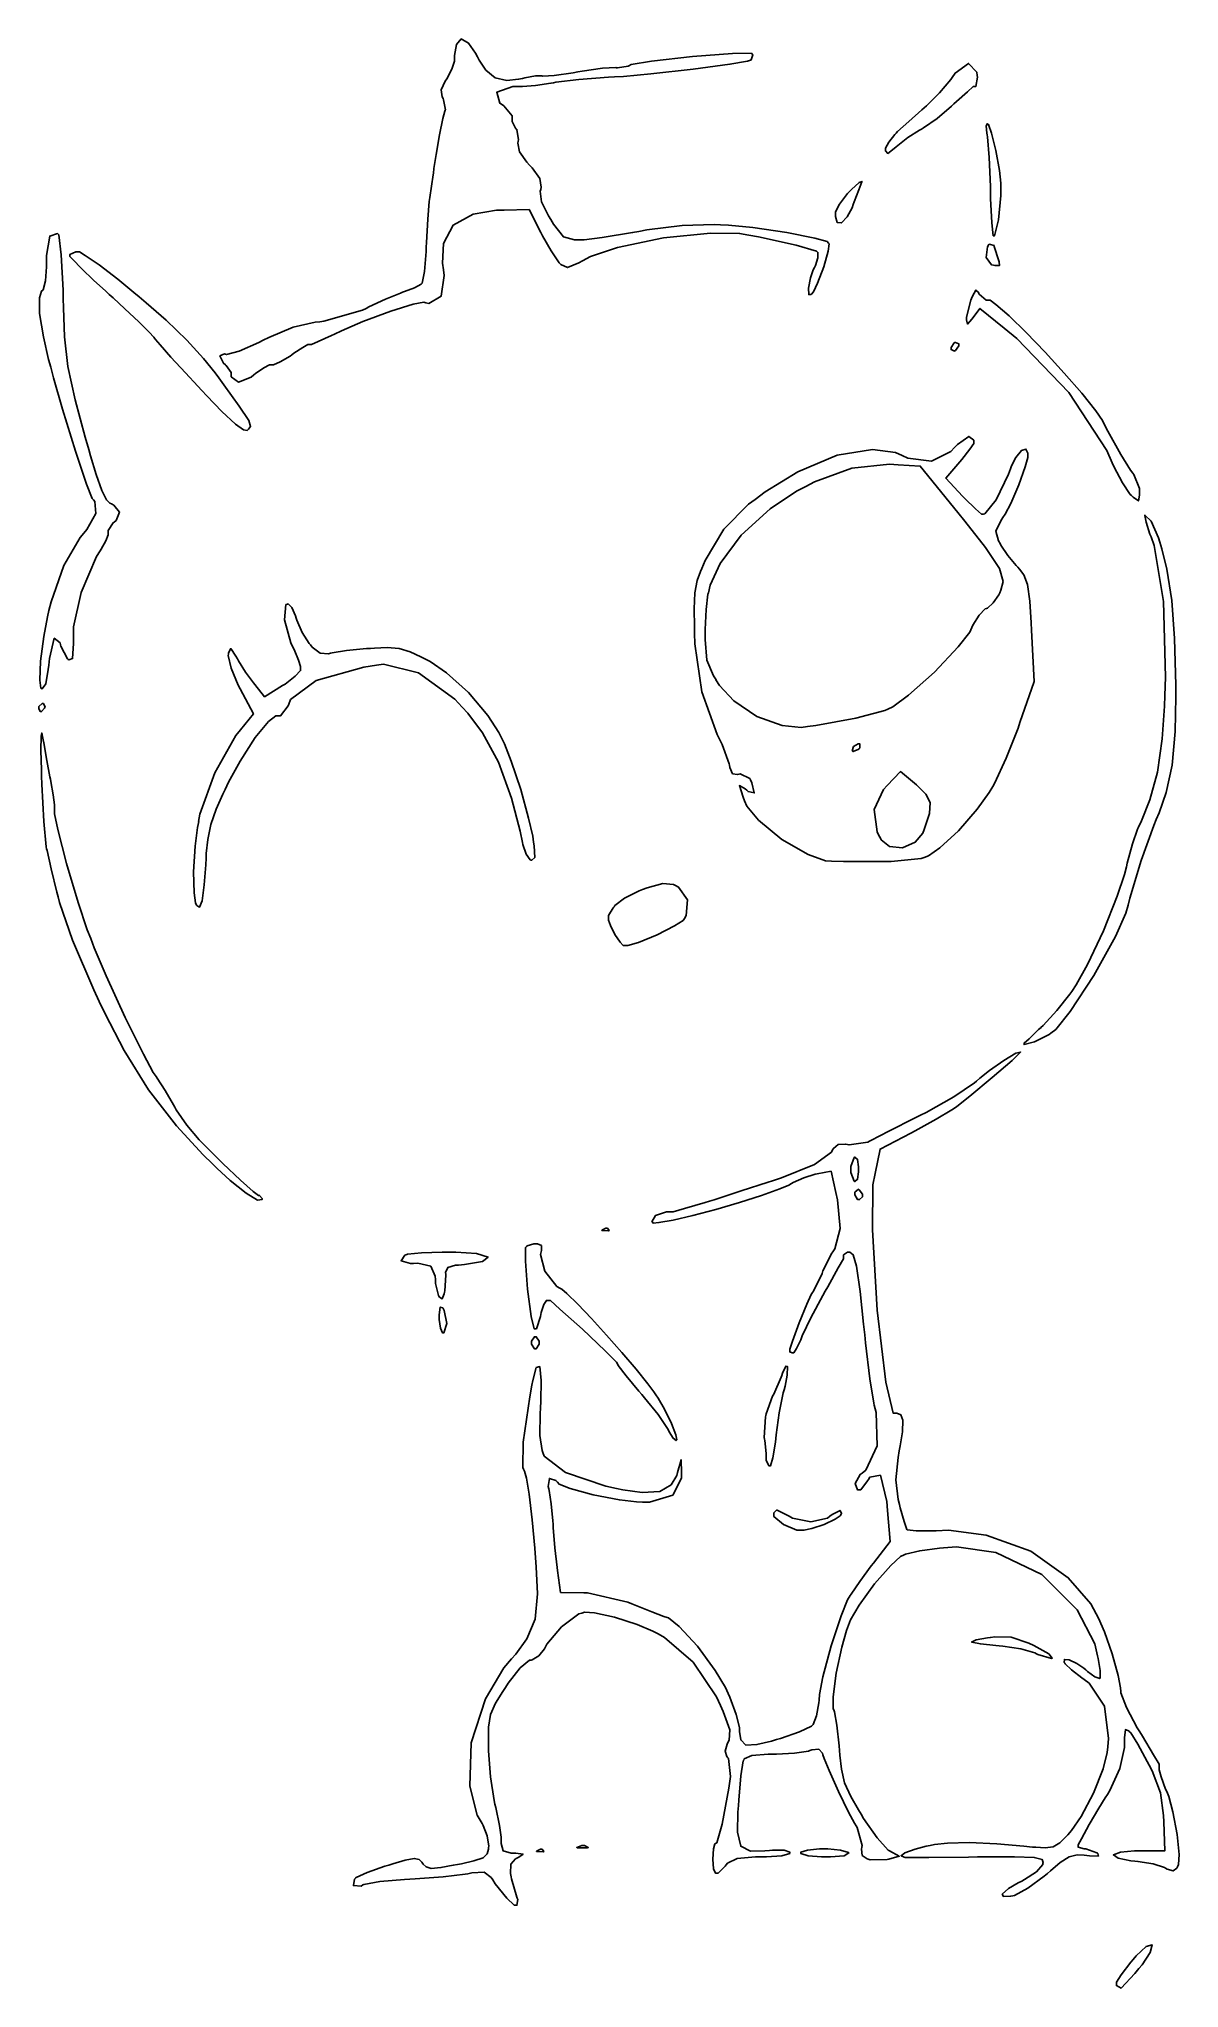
# Model space of a CAD drawing. Extents: x 3.1 to 4.46, y 6.13 to 8.46.
import ezdxf

# ---------------------------------------------------------------- set-up
doc = ezdxf.new("R2010")
doc.units = 0
doc.layers.get('0').update_dxf_attribs({"linetype": 'CONTINUOUS'})

msp = doc.modelspace()

# ---------------------------------------------------------------- linework, layer by layer
at = {"color": 33}
for points in [[(3.32172, 8.08122), (3.32264, 8.08083), (3.33778, 8.08496), (3.36133, 8.09517), (3.36654, 8.09782), (3.37343, 8.10135), (3.40256, 8.11344), (3.42882, 8.11951), (3.43431, 8.12001), (3.43896, 8.1205), (3.48546, 8.13396), (3.48947, 8.13596), (3.49294, 8.13781), (3.51275, 8.14703), (3.5306, 8.15429), (3.53315, 8.15511), (3.53564, 8.15597), (3.54742, 8.16064), (3.55524, 8.16471), (3.55583, 8.16525), (3.55637, 8.16585), (3.55919, 8.1799), (3.56119, 8.20372), (3.56142, 8.20921), (3.56158, 8.21474), (3.56315, 8.24235), (3.56506, 8.26367), (3.56543, 8.26594), (3.56575, 8.26828), (3.56967, 8.29531), (3.56993, 8.29725), (3.57064, 8.3029), (3.57324, 8.31961), (3.57742, 8.34332), (3.58143, 8.36285), (3.58361, 8.37158), (3.58421, 8.37256), (3.58453, 8.3731), (3.58214, 8.38504), (3.58149, 8.38639), (3.58046, 8.3884), (3.57932, 8.39708), (3.58399, 8.40733), (3.58589, 8.4101), (3.58713, 8.412), (3.5925, 8.42275), (3.59526, 8.43093), (3.59526, 8.43365), (3.59526, 8.43804), (3.59744, 8.45122), (3.60335, 8.45762), (3.61203, 8.45275), (3.62039, 8.44081), (3.62256, 8.43647), (3.62468, 8.43224), (3.63271, 8.42025), (3.64393, 8.41108), (3.65788, 8.4081), (3.67176, 8.4095), (3.67626, 8.41054), (3.6791, 8.41124), (3.69185, 8.41342), (3.69982, 8.41363), (3.70031, 8.41331), (3.70074, 8.41303), (3.71408, 8.4139), (3.73714, 8.41726), (3.74251, 8.41824), (3.74783, 8.41922), (3.77214, 8.42269), (3.78776, 8.42361), (3.78879, 8.42333), (3.78976, 8.42307), (3.80246, 8.42507), (3.8035, 8.42563), (3.80632, 8.42731), (3.83057, 8.43126), (3.87961, 8.43685), (3.92746, 8.44021), (3.94982, 8.44049), (3.95107, 8.43918), (3.95161, 8.43858), (3.94976, 8.43278), (3.94879, 8.4324), (3.94526, 8.4311), (3.92415, 8.42746), (3.88015, 8.42139), (3.82981, 8.41585), (3.79704, 8.41297), (3.78614, 8.41243), (3.77914, 8.41211), (3.74382, 8.40929), (3.71636, 8.40597), (3.71332, 8.40533), (3.71029, 8.40474), (3.69189, 8.40213), (3.67643, 8.40076), (3.67133, 8.40076), (3.66493, 8.40076), (3.64572, 8.3941), (3.64942, 8.38092), (3.65235, 8.3789), (3.65397, 8.37782), (3.66417, 8.36594), (3.66417, 8.36199), (3.66417, 8.359), (3.6684, 8.35042), (3.66911, 8.34999), (3.66976, 8.34956), (3.67171, 8.33703), (3.67139, 8.33544), (3.67085, 8.33328), (3.67269, 8.32292), (3.68175, 8.31039), (3.6849, 8.30712), (3.6881, 8.30376), (3.69726, 8.29113), (3.69879, 8.28049), (3.69824, 8.27806), (3.69769, 8.27587), (3.69928, 8.26329), (3.70736, 8.24636), (3.71007, 8.24192), (3.71338, 8.23654), (3.72532, 8.22151), (3.7385, 8.21778), (3.74289, 8.21778), (3.75006, 8.21778), (3.77171, 8.22076), (3.808, 8.2264), (3.81549, 8.22775), (3.82503, 8.22954), (3.86724, 8.23497), (3.90539, 8.23617), (3.91297, 8.23579), (3.92258, 8.23535), (3.9515, 8.23247), (3.99219, 8.22661), (4.0255, 8.21989), (4.04031, 8.2156), (4.04194, 8.21392), (4.04281, 8.213), (4.04144, 8.20421), (4.03629, 8.18571), (4.02892, 8.16613), (4.02387, 8.15549), (4.02186, 8.15306), (4.02143, 8.15256), (4.01844, 8.15246), (4.01818, 8.16021), (4.02061, 8.17231), (4.02382, 8.18192), (4.02533, 8.1849), (4.02632, 8.18696), (4.02929, 8.1964), (4.02924, 8.20275), (4.02875, 8.20324), (4.02772, 8.20421), (4.00336, 8.21158), (3.95828, 8.22131), (3.94694, 8.22336), (3.93576, 8.22542), (3.90115, 8.22564), (3.84494, 8.22006), (3.78999, 8.20844), (3.75771, 8.19797), (3.74799, 8.1926), (3.74371, 8.19026), (3.73008, 8.18468), (3.72222, 8.18842), (3.72038, 8.19037), (3.71924, 8.19157), (3.7105, 8.20449), (3.70014, 8.2226), (3.69824, 8.2264), (3.68431, 8.2539), (3.65457, 8.25325), (3.64529, 8.2531), (3.61751, 8.24843), (3.59358, 8.23546), (3.58197, 8.21354), (3.58078, 8.18972), (3.58197, 8.18201), (3.58301, 8.17513), (3.57921, 8.15033), (3.56472, 8.14165), (3.56104, 8.14264), (3.5586, 8.14333), (3.54596, 8.14085), (3.51904, 8.13276), (3.48579, 8.12022), (3.46012, 8.10915), (3.45176, 8.10514), (3.44814, 8.10346), (3.43213, 8.09631), (3.42432, 8.09261), (3.42176, 8.09261), (3.41982, 8.09261), (3.41407, 8.08908), (3.40332, 8.08225), (3.40104, 8.08057), (3.39871, 8.07894), (3.38687, 8.0721), (3.37912, 8.06853), (3.37657, 8.06853), (3.37424, 8.06853), (3.36724, 8.06506), (3.35736, 8.05832), (3.35553, 8.05664), (3.35215, 8.05371), (3.33703, 8.04775), (3.32856, 8.05425), (3.32856, 8.05638), (3.32856, 8.0594), (3.3226, 8.06771), (3.32167, 8.06853), (3.31939, 8.07047), (3.31494, 8.07915), (3.32047, 8.08171), (3.32178, 8.08117), (3.32172, 8.08122)], [(4.12278, 8.34532), (4.12451, 8.34706), (4.13781, 8.35926), (4.15332, 8.37289), (4.15619, 8.37528), (4.15901, 8.37771), (4.17458, 8.39324), (4.18793, 8.40907), (4.18972, 8.41163), (4.19319, 8.41683), (4.20931, 8.42854), (4.21924, 8.41792), (4.21967, 8.41401), (4.21983, 8.41222), (4.21778, 8.40076), (4.21712, 8.40076), (4.21485, 8.40076), (4.20801, 8.39469), (4.19476, 8.38292), (4.19185, 8.38004), (4.18892, 8.37722), (4.17165, 8.36268), (4.15549, 8.35135), (4.1531, 8.35004), (4.15067, 8.34879), (4.13693, 8.34), (4.12462, 8.33051), (4.12294, 8.32889), (4.12056, 8.32671), (4.11274, 8.32101), (4.11025, 8.32406), (4.11025, 8.32503), (4.11025, 8.32736), (4.11393, 8.33431), (4.12115, 8.34364), (4.12294, 8.34532), (4.12278, 8.34532)], [(4.23178, 8.35678), (4.23318, 8.35531), (4.23671, 8.34532), (4.24197, 8.32437), (4.24615, 8.30057), (4.24789, 8.28543), (4.24789, 8.28039), (4.24789, 8.27072), (4.24507, 8.24164), (4.24035, 8.22265), (4.23936, 8.22265), (4.23876, 8.22265), (4.23703, 8.2379), (4.23562, 8.26731), (4.23551, 8.27442), (4.23535, 8.28153), (4.23389, 8.31592), (4.23199, 8.34071), (4.23161, 8.34299), (4.23122, 8.34532), (4.23047, 8.354), (4.23182, 8.35672), (4.23182, 8.35672), (4.23178, 8.35678)], [(4.06717, 8.27561), (4.06944, 8.27794), (4.07844, 8.28608), (4.08208, 8.2876), (4.08208, 8.2876), (4.08182, 8.28694), (4.07824, 8.2775), (4.07281, 8.26307), (4.07161, 8.25993), (4.07015, 8.25618), (4.06446, 8.24539), (4.05757, 8.23796), (4.0524, 8.23856), (4.05046, 8.24561), (4.05046, 8.24789), (4.05046, 8.25103), (4.05528, 8.26047), (4.06483, 8.27322), (4.06722, 8.27561), (4.06717, 8.27561)], [(3.1034, 8.15761), (3.104, 8.15804), (3.10661, 8.16878), (3.10796, 8.18571), (3.10796, 8.19129), (3.10796, 8.19906), (3.11176, 8.22228), (3.1211, 8.22526), (3.12207, 8.22424), (3.12261, 8.22368), (3.12543, 8.20003), (3.12756, 8.15776), (3.12782, 8.14785), (3.12804, 8.13639), (3.12939, 8.10194), (3.13336, 8.06663), (3.14208, 8.02681), (3.15414, 7.98226), (3.15831, 7.96739), (3.16037, 7.95996), (3.16699, 7.93772), (3.17378, 7.91851), (3.17953, 7.9075), (3.1836, 7.90326), (3.18528, 7.90246), (3.18815, 7.9011), (3.19488, 7.89268), (3.19086, 7.88282), (3.18847, 7.88069), (3.1875, 7.87989), (3.18158, 7.87071), (3.18158, 7.86762), (3.18158, 7.86535), (3.17871, 7.85851), (3.17329, 7.84842), (3.17199, 7.84646), (3.16743, 7.83979), (3.14925, 7.7966), (3.14019, 7.75564), (3.14019, 7.74197), (3.14019, 7.73594), (3.139, 7.71778), (3.13433, 7.7161), (3.13379, 7.71658), (3.13286, 7.71739), (3.12483, 7.73264), (3.12446, 7.73426), (3.12392, 7.73654), (3.11697, 7.74197), (3.11128, 7.71793), (3.11046, 7.70979), (3.10992, 7.70486), (3.10682, 7.68744), (3.10254, 7.68143), (3.10249, 7.68147), (3.10097, 7.68246), (3.09983, 7.69211), (3.10064, 7.71468), (3.10444, 7.74403), (3.10883, 7.76742), (3.11074, 7.77507), (3.11322, 7.78532), (3.12858, 7.82889), (3.14785, 7.86231), (3.15229, 7.86751), (3.15608, 7.87201), (3.16661, 7.8909), (3.16569, 7.90528), (3.16379, 7.90744), (3.16237, 7.90907), (3.15576, 7.92611), (3.14242, 7.96556), (3.12696, 8.01551), (3.1161, 8.05317), (3.11279, 8.06575), (3.11035, 8.07476), (3.10411, 8.102), (3.09961, 8.12983), (3.09933, 8.1486), (3.10167, 8.15653), (3.1034, 8.15761)], [(3.14524, 8.20335), (3.1474, 8.20335), (3.15392, 8.19922), (3.17051, 8.18782), (3.19282, 8.17074), (3.21229, 8.15494), (3.21869, 8.14958), (3.22678, 8.14274), (3.25076, 8.12169), (3.2755, 8.09814), (3.29551, 8.07611), (3.30925, 8.05886), (3.31358, 8.0529), (3.31967, 8.04449), (3.33806, 8.0191), (3.34939, 8.00211), (3.35157, 7.99501), (3.34918, 7.99186), (3.34831, 7.99089), (3.34765, 7.99029), (3.34332, 7.99078), (3.3335, 7.99767), (3.31743, 8.01286), (3.29937, 8.03147), (3.29351, 8.03771), (3.28851, 8.04303), (3.27376, 8.05892), (3.25651, 8.07775), (3.2436, 8.09224), (3.2379, 8.0989), (3.23693, 8.10026), (3.23594, 8.10167), (3.23042, 8.10753), (3.21804, 8.11979), (3.20156, 8.13542), (3.18744, 8.14839), (3.18272, 8.15261), (3.17811, 8.15679), (3.16439, 8.16938), (3.14942, 8.18371), (3.13926, 8.19417), (3.13558, 8.19792), (3.13558, 8.19911), (3.13558, 8.20019), (3.14279, 8.20335), (3.14524, 8.20335)], [(4.23367, 8.21218), (4.23378, 8.21246), (4.23969, 8.21083), (4.23996, 8.20979), (4.24029, 8.20861), (4.24511, 8.19401), (4.24556, 8.19288), (4.24604, 8.19157), (4.2461, 8.18696), (4.24078, 8.18696), (4.23915, 8.18739), (4.23665, 8.1881), (4.23014, 8.19661), (4.23193, 8.20942), (4.23367, 8.21218)], [(4.21289, 8.14785), (4.21392, 8.15044), (4.21815, 8.15776), (4.22131, 8.155), (4.22174, 8.15381), (4.22211, 8.15272), (4.23019, 8.14556), (4.23292, 8.14556), (4.23514, 8.14556), (4.24197, 8.14051), (4.25776, 8.12701), (4.2781, 8.10732), (4.30078, 8.08376), (4.32368, 8.05871), (4.34451, 8.0345), (4.36117, 8.0134), (4.36925, 8.00196), (4.37142, 7.99783), (4.37582, 7.98947), (4.391, 7.96158), (4.40278, 7.94293), (4.40543, 7.93913), (4.40653, 7.93756), (4.41351, 7.92096), (4.41351, 7.91542), (4.41351, 7.91308), (4.41228, 7.90608), (4.40576, 7.91064), (4.40386, 7.91243), (4.4025, 7.91368), (4.39318, 7.92763), (4.38282, 7.94726), (4.38103, 7.95133), (4.3744, 7.9661), (4.32915, 8.03549), (4.26693, 8.09999), (4.25185, 8.11219), (4.22276, 8.13579), (4.21485, 8.125), (4.21326, 8.12294), (4.20801, 8.11719), (4.20692, 8.12229), (4.20697, 8.12392), (4.20697, 8.12528), (4.21208, 8.14589), (4.21289, 8.14785)], [(4.19293, 8.095), (4.19353, 8.09538), (4.19754, 8.09375), (4.19754, 8.09315), (4.19754, 8.09125), (4.19353, 8.08583), (4.19293, 8.08539), (4.19233, 8.08501), (4.18832, 8.08669), (4.18832, 8.08724), (4.18832, 8.08919), (4.19228, 8.09462), (4.19293, 8.095)], [(3.89057, 7.82536), (3.89464, 7.83501), (3.91683, 7.87229), (3.9464, 7.90201), (3.95421, 7.90782), (3.96636, 7.91689), (4.00532, 7.94069), (4.0524, 7.96061), (4.09435, 7.96724), (4.12181, 7.96376), (4.12993, 7.96018), (4.13683, 7.95719), (4.16504, 7.95329), (4.18815, 7.9649), (4.19254, 7.96962), (4.19607, 7.97347), (4.20947, 7.98312), (4.21571, 7.9784), (4.21571, 7.97678), (4.21571, 7.97456), (4.21078, 7.96789), (4.20117, 7.95546), (4.19883, 7.95275), (4.18201, 7.93321), (4.2021, 7.91178), (4.20486, 7.90886), (4.21767, 7.89671), (4.22467, 7.89035), (4.227, 7.89035), (4.22868, 7.8904), (4.24214, 7.90733), (4.257, 7.93778), (4.25944, 7.9445), (4.26064, 7.94803), (4.26574, 7.95801), (4.27246, 7.96631), (4.27783, 7.96789), (4.28006, 7.963), (4.28006, 7.96132), (4.28006, 7.95774), (4.27696, 7.94689), (4.26937, 7.9254), (4.25971, 7.9031), (4.2531, 7.89008), (4.25038, 7.88607), (4.24778, 7.88226), (4.24169, 7.86974), (4.24507, 7.85851), (4.2469, 7.85514), (4.24799, 7.85319), (4.25629, 7.84099), (4.26611, 7.82878), (4.26796, 7.82682), (4.26997, 7.82471), (4.2755, 7.81765), (4.27983, 7.80621), (4.28239, 7.78629), (4.28401, 7.76031), (4.2845, 7.75163), (4.28782, 7.69049), (4.27072, 7.64133), (4.26839, 7.6346), (4.25412, 7.59868), (4.24024, 7.56874), (4.23812, 7.565), (4.234, 7.55794), (4.21962, 7.53787), (4.19738, 7.51215), (4.17503, 7.49169), (4.16135, 7.48215), (4.15631, 7.48036), (4.15256, 7.47906), (4.11697, 7.47537), (4.05994, 7.47542), (4.04551, 7.47601), (4.03847, 7.47635), (4.01758, 7.48383), (3.98606, 7.50179), (3.95828, 7.52485), (3.94422, 7.5415), (3.94168, 7.54785), (3.93989, 7.55231), (3.93565, 7.56608), (3.94249, 7.56222), (3.94433, 7.56049), (3.9459, 7.55903), (3.95335, 7.55729), (3.95047, 7.5695), (3.94868, 7.57308), (3.94781, 7.57471), (3.93647, 7.58024), (3.935, 7.57969), (3.93332, 7.57915), (3.92746, 7.58018), (3.92404, 7.58772), (3.92356, 7.59033), (3.92318, 7.59224), (3.91499, 7.61501), (3.91407, 7.61681), (3.90881, 7.62696), (3.89085, 7.67806), (3.88243, 7.73519), (3.882, 7.74826), (3.88172, 7.75549), (3.88135, 7.77713), (3.88217, 7.79644), (3.88504, 7.81093), (3.88894, 7.82183), (3.89046, 7.82536), (3.89057, 7.82536)], [(3.9075, 7.69233), (3.91183, 7.68544), (3.92899, 7.66715), (3.95632, 7.64844), (3.98654, 7.63775), (4.00933, 7.63553), (4.01671, 7.6365), (4.02681, 7.63792), (4.07443, 7.6466), (4.1091, 7.65576), (4.11279, 7.65733), (4.11893, 7.66004), (4.13743, 7.67399), (4.16857, 7.70171), (4.19689, 7.73172), (4.21078, 7.74929), (4.21322, 7.75493), (4.21436, 7.75765), (4.22179, 7.76969), (4.22928, 7.77713), (4.23053, 7.7775), (4.23172, 7.77794), (4.23882, 7.78418), (4.2455, 7.794), (4.24653, 7.79611), (4.24799, 7.79937), (4.2506, 7.80994), (4.24625, 7.82547), (4.22944, 7.85037), (4.20469, 7.88183), (4.19635, 7.89219), (4.15158, 7.94764), (4.12517, 7.94911), (4.11481, 7.94971), (4.06988, 7.94515), (4.02512, 7.92871), (4.01492, 7.92333), (4.00379, 7.91754), (3.97233, 7.89649), (3.93772, 7.86529), (3.9126, 7.83138), (3.90056, 7.8055), (3.89844, 7.79644), (3.89794, 7.79449), (3.89589, 7.77626), (3.89469, 7.75265), (3.89464, 7.74794), (3.89453, 7.7404), (3.89649, 7.71599), (3.90468, 7.6971), (3.90771, 7.69233), (3.9075, 7.69233)], [(4.29574, 7.27718), (4.29844, 7.27974), (4.31478, 7.29747), (4.33018, 7.31694), (4.33251, 7.32032), (4.33772, 7.32807), (4.35129, 7.3526), (4.37044, 7.39274), (4.38699, 7.43386), (4.39572, 7.46007), (4.39785, 7.46897), (4.39893, 7.47364), (4.40522, 7.49664), (4.41114, 7.514), (4.412, 7.51579), (4.41585, 7.52387), (4.42589, 7.54889), (4.435, 7.58219), (4.4406, 7.62185), (4.44325, 7.66075), (4.44379, 7.67367), (4.44467, 7.69564), (4.44233, 7.78603), (4.43093, 7.85286), (4.42725, 7.86301), (4.426, 7.86638), (4.42144, 7.88069), (4.41976, 7.88878), (4.41997, 7.889), (4.41997, 7.88906), (4.4274, 7.882), (4.43604, 7.86199), (4.43778, 7.85667), (4.44032, 7.84879), (4.44629, 7.82443), (4.4521, 7.78694), (4.45546, 7.74169), (4.45665, 7.69997), (4.45671, 7.68604), (4.45671, 7.67225), (4.45594, 7.63069), (4.45258, 7.5905), (4.44547, 7.558), (4.4369, 7.53358), (4.4336, 7.52561), (4.43061, 7.51861), (4.41536, 7.47646), (4.40186, 7.43175), (4.39979, 7.42344), (4.39735, 7.4139), (4.38465, 7.38585), (4.35906, 7.33914), (4.33083, 7.29639), (4.31369, 7.27485), (4.30772, 7.27046), (4.30539, 7.26878), (4.28819, 7.26004), (4.27567, 7.25683), (4.27567, 7.25683), (4.27567, 7.25857), (4.28157, 7.26367), (4.29303, 7.27468), (4.29585, 7.27718), (4.29574, 7.27718)], [(3.28944, 7.52311), (3.29113, 7.53207), (3.30881, 7.58128), (3.33393, 7.62592), (3.33936, 7.63254), (3.35493, 7.65158), (3.33914, 7.68175), (3.33686, 7.68608), (3.32829, 7.70643), (3.32482, 7.72131), (3.32508, 7.72288), (3.32536, 7.72467), (3.32785, 7.72976), (3.33399, 7.72065), (3.33578, 7.71744), (3.33697, 7.71522), (3.34554, 7.70167), (3.35493, 7.68864), (3.35661, 7.68664), (3.36837, 7.67225), (3.38986, 7.68544), (3.39279, 7.68728), (3.405, 7.69683), (3.41135, 7.70344), (3.41135, 7.70562), (3.41135, 7.70822), (3.40864, 7.71604), (3.40349, 7.72879), (3.40224, 7.73133), (3.39958, 7.73671), (3.39219, 7.76411), (3.39378, 7.78217), (3.39567, 7.78282), (3.39632, 7.7831), (3.40072, 7.77865), (3.40522, 7.76861), (3.40597, 7.766), (3.40668, 7.76346), (3.41319, 7.74897), (3.42139, 7.73589), (3.42301, 7.73406), (3.42535, 7.73139), (3.4349, 7.72413), (3.44472, 7.72347), (3.44721, 7.72413), (3.44889, 7.72461), (3.46625, 7.72721), (3.4899, 7.7296), (3.49479, 7.72993), (3.49972, 7.73031), (3.51465, 7.7309), (3.52897, 7.72976), (3.54226, 7.72569), (3.5549, 7.71994), (3.55908, 7.71783), (3.56603, 7.71436), (3.5855, 7.70079), (3.61176, 7.67714), (3.63482, 7.64996), (3.64833, 7.62961), (3.65186, 7.62235), (3.655, 7.61578), (3.66292, 7.59532), (3.67426, 7.56147), (3.68375, 7.52707), (3.68864, 7.50569), (3.68967, 7.49849), (3.69032, 7.49397), (3.69108, 7.48008), (3.68744, 7.47694), (3.68668, 7.47715), (3.68576, 7.47749), (3.68099, 7.48432), (3.67692, 7.49567), (3.67638, 7.49826), (3.67361, 7.51161), (3.66336, 7.55117), (3.64779, 7.59392), (3.62853, 7.62918), (3.611, 7.6525), (3.60444, 7.65956), (3.59543, 7.66917), (3.55214, 7.70079), (3.51025, 7.71089), (3.50201, 7.70969), (3.48676, 7.70757), (3.43012, 7.69174), (3.39942, 7.66878), (3.39719, 7.66314), (3.39643, 7.66129), (3.38743, 7.64958), (3.38444, 7.64958), (3.38163, 7.64958), (3.37299, 7.64247), (3.3571, 7.62332), (3.33908, 7.59526), (3.32531, 7.5701), (3.32118, 7.56147), (3.31836, 7.55567), (3.31044, 7.53797), (3.30393, 7.51958), (3.30035, 7.50174), (3.29872, 7.48514), (3.29844, 7.4796), (3.29796, 7.47157), (3.29606, 7.44743), (3.29363, 7.42844), (3.29075, 7.42106), (3.28765, 7.42269), (3.28717, 7.4235), (3.28569, 7.42589), (3.28413, 7.43799), (3.28358, 7.46326), (3.28549, 7.4936), (3.28819, 7.51585), (3.28961, 7.52317), (3.28944, 7.52311)], [(3.10368, 7.66401), (3.10417, 7.66401), (3.10607, 7.65989), (3.10568, 7.65918), (3.10525, 7.65853), (3.10189, 7.6544), (3.10081, 7.6544), (3.10026, 7.6544), (3.09879, 7.65799), (3.09879, 7.65918), (3.09879, 7.66043), (3.10243, 7.66401), (3.10368, 7.66401)], [(3.10389, 7.62067), (3.10444, 7.61703), (3.10807, 7.59597), (3.11187, 7.5765), (3.11253, 7.57368), (3.11313, 7.57086), (3.11578, 7.55501), (3.11719, 7.54292), (3.11719, 7.53885), (3.11719, 7.53256), (3.12121, 7.51361), (3.13157, 7.47293), (3.14556, 7.42632), (3.15647, 7.39404), (3.1606, 7.38346), (3.16488, 7.37229), (3.17904, 7.33908), (3.20182, 7.28928), (3.22347, 7.24539), (3.23529, 7.22342), (3.23872, 7.21858), (3.24013, 7.21664), (3.24951, 7.20187), (3.2595, 7.18506), (3.26118, 7.18201), (3.26286, 7.17899), (3.27556, 7.16069), (3.29025, 7.14301), (3.29297, 7.14031), (3.29926, 7.13396), (3.31847, 7.11501), (3.33968, 7.09483), (3.35476, 7.08154), (3.36106, 7.07671), (3.36193, 7.07667), (3.36236, 7.07667), (3.36535, 7.07308), (3.36535, 7.07189), (3.36535, 7.07172), (3.36003, 7.07113), (3.34631, 7.07949), (3.32726, 7.09462), (3.31114, 7.10921), (3.3061, 7.11431), (3.29503, 7.12537), (3.26324, 7.15978), (3.2296, 7.20269), (3.20042, 7.24994), (3.17785, 7.29357), (3.1709, 7.30832), (3.16433, 7.32215), (3.13883, 7.38135), (3.12321, 7.42637), (3.12164, 7.43306), (3.12028, 7.43869), (3.11356, 7.46679), (3.1084, 7.48839), (3.10786, 7.49067), (3.10732, 7.493), (3.10444, 7.52311), (3.10215, 7.56776), (3.10189, 7.57736), (3.10167, 7.58501), (3.10113, 7.60801), (3.10124, 7.62506), (3.10215, 7.62907), (3.10357, 7.62278), (3.10389, 7.62067)], [(4.07878, 7.61019), (4.07954, 7.611), (4.07949, 7.61589), (4.07949, 7.61589), (4.07753, 7.61589), (4.07172, 7.61263), (4.07032, 7.60758), (4.07096, 7.60693), (4.07129, 7.60661), (4.07801, 7.60943), (4.07878, 7.61019)], [(4.10314, 7.50489), (4.10482, 7.50146), (4.11469, 7.49354), (4.13037, 7.49169), (4.14567, 7.49854), (4.15479, 7.50933), (4.15631, 7.51346), (4.15804, 7.51824), (4.16249, 7.53276), (4.16342, 7.54574), (4.15842, 7.55593), (4.14996, 7.5644), (4.14692, 7.56694), (4.12804, 7.58285), (4.11203, 7.56614), (4.10753, 7.56147), (4.0964, 7.53737), (4.1001, 7.51085), (4.10308, 7.50489), (4.10314, 7.50489)], [(3.78575, 7.42144), (3.78662, 7.42285), (3.79844, 7.43158), (3.81597, 7.44049), (3.81976, 7.44189), (3.82547, 7.44412), (3.84424, 7.44933), (3.85661, 7.44781), (3.85915, 7.44661), (3.86285, 7.44482), (3.87343, 7.42985), (3.87201, 7.41114), (3.86979, 7.4075), (3.86828, 7.40511), (3.85818, 7.39844), (3.8374, 7.38775), (3.81483, 7.37885), (3.80225, 7.37511), (3.79807, 7.37511), (3.79676, 7.37511), (3.79303, 7.37901), (3.78674, 7.38824), (3.78136, 7.39899), (3.77908, 7.40539), (3.77908, 7.4075), (3.77908, 7.41103), (3.78483, 7.42008), (3.78575, 7.42144)], [(3.47694, 6.26167), (3.47771, 6.26237), (3.491, 6.26824), (3.51215, 6.27567), (3.51693, 6.27713), (3.52165, 6.27865), (3.53608, 6.28288), (3.54704, 6.28504), (3.55296, 6.28375), (3.55621, 6.28049), (3.55707, 6.27924), (3.55789, 6.27806), (3.56119, 6.27479), (3.56743, 6.27311), (3.57889, 6.27414), (3.59375, 6.27686), (3.59874, 6.27778), (3.60368, 6.27875), (3.61843, 6.28201), (3.62935, 6.28575), (3.63417, 6.29058), (3.63569, 6.29611), (3.6359, 6.29796), (3.63607, 6.29981), (3.63422, 6.31179), (3.62944, 6.32449), (3.62819, 6.32661), (3.62235, 6.33653), (3.61356, 6.37136), (3.61529, 6.4229), (3.63222, 6.47547), (3.65414, 6.51258), (3.66347, 6.52322), (3.6684, 6.52892), (3.68169, 6.54725), (3.69146, 6.5709), (3.69439, 6.60092), (3.69293, 6.63336), (3.692, 6.6441), (3.69103, 6.65543), (3.68778, 6.68929), (3.68431, 6.72006), (3.68104, 6.73921), (3.67887, 6.74735), (3.67774, 6.74972), (3.67671, 6.75179), (3.67731, 6.78212), (3.685, 6.83626), (3.68761, 6.85021), (3.68858, 6.85553), (3.69293, 6.87121), (3.69694, 6.87235), (3.69879, 6.85553), (3.69835, 6.83094), (3.69786, 6.82275), (3.69743, 6.81646), (3.69732, 6.79004), (3.69976, 6.77192), (3.70063, 6.76969), (3.70231, 6.76535), (3.72781, 6.74593), (3.77588, 6.72965), (3.7889, 6.72683), (3.79644, 6.72526), (3.8195, 6.72206), (3.84065, 6.72331), (3.85411, 6.73118), (3.86062, 6.74214), (3.86171, 6.74604), (3.86589, 6.76112), (3.86632, 6.74544), (3.86649, 6.73921), (3.85601, 6.71858), (3.82813, 6.71061), (3.81961, 6.71061), (3.81278, 6.71067), (3.79226, 6.71317), (3.76079, 6.71918), (3.73329, 6.72689), (3.72021, 6.7321), (3.7181, 6.73432), (3.71636, 6.73611), (3.7085, 6.73882), (3.70725, 6.72917), (3.70801, 6.72618), (3.70844, 6.72439), (3.71078, 6.70839), (3.71268, 6.6881), (3.71294, 6.68408), (3.71317, 6.68012), (3.71522, 6.65597), (3.71778, 6.63254), (3.71832, 6.6289), (3.72194, 6.6026), (3.74957, 6.60206), (3.75401, 6.602), (3.80214, 6.5911), (3.80697, 6.58903), (3.81104, 6.58735), (3.83094, 6.57937), (3.84526, 6.57406), (3.84663, 6.57362), (3.85092, 6.57232), (3.86367, 6.56179), (3.88547, 6.53831), (3.90668, 6.5096), (3.91894, 6.48921), (3.9221, 6.48199), (3.92393, 6.47771), (3.93164, 6.45671), (3.93571, 6.44129), (3.93576, 6.43978), (3.93576, 6.43647), (3.93718, 6.42649), (3.94314, 6.42042), (3.95638, 6.42085), (3.97396, 6.42518), (3.97976, 6.42686), (3.98475, 6.42839), (4.00732, 6.43636), (4.02181, 6.44308), (4.02274, 6.44396), (4.0236, 6.44482), (4.02778, 6.45546), (4.03049, 6.47092), (4.03071, 6.47418), (4.03103, 6.48079), (4.03537, 6.50196), (4.04514, 6.53885), (4.05697, 6.57454), (4.06467, 6.59381), (4.06782, 6.59885), (4.0689, 6.60064), (4.07926, 6.61567), (4.09289, 6.63422), (4.09565, 6.63775), (4.11561, 6.66363), (4.11253, 6.70036), (4.1116, 6.71104), (4.10406, 6.74257), (4.09115, 6.74013), (4.08963, 6.73757), (4.08854, 6.73589), (4.0804, 6.72499), (4.07769, 6.72499), (4.07671, 6.72499), (4.07389, 6.73269), (4.07992, 6.7436), (4.08208, 6.74517), (4.08675, 6.74864), (4.09999, 6.77756), (4.09907, 6.81733), (4.09663, 6.82617), (4.09597, 6.8285), (4.09131, 6.85775), (4.08615, 6.90082), (4.08524, 6.91004), (4.08388, 6.92307), (4.07964, 6.96208), (4.07536, 6.99208), (4.07129, 7.00586), (4.06754, 7.00911), (4.06635, 7.00911), (4.06472, 7.00911), (4.05994, 7.00575), (4.05994, 7.00461), (4.05994, 7.00108), (4.0535, 6.9904), (4.04113, 6.96756), (4.03814, 6.96235), (4.0351, 6.95719), (4.02072, 6.93044), (4.01058, 6.90913), (4.00971, 6.90663), (4.00879, 6.90419), (4.0039, 6.89399), (4.00049, 6.88872), (3.99935, 6.88872), (3.99837, 6.88872), (3.99561, 6.88976), (3.99561, 6.89008), (3.99561, 6.89328), (3.99897, 6.90278), (4.00683, 6.92453), (4.01594, 6.94672), (4.02138, 6.95844), (4.023, 6.96078), (4.02408, 6.96246), (4.03424, 6.98335), (4.03478, 6.98497), (4.03526, 6.98665), (4.0459, 7.00771), (4.04715, 7.00939), (4.04969, 7.01307), (4.05572, 7.03722), (4.05263, 7.0715), (4.05067, 7.08024), (4.04497, 7.10563), (4.02832, 7.10238), (4.02604, 7.10194), (4.01253, 7.09771), (3.99983, 7.09218), (3.99794, 7.09104), (3.99457, 7.08908), (3.98367, 7.08453), (3.96197, 7.07661), (3.9356, 7.06814), (3.90733, 7.0599), (3.88004, 7.05263), (3.85639, 7.04715), (3.83931, 7.04422), (3.83247, 7.04362), (3.83154, 7.0446), (3.83094, 7.04519), (3.83518, 7.05274), (3.84858, 7.05724), (3.85172, 7.05724), (3.85628, 7.05724), (3.87007, 7.06093), (3.89469, 7.06808), (3.89996, 7.06976), (3.90522, 7.0715), (3.93772, 7.08208), (3.96983, 7.09244), (3.97488, 7.09407), (3.986, 7.09765), (4.02528, 7.11356), (4.04536, 7.12831), (4.04693, 7.13124), (4.04779, 7.13292), (4.05339, 7.13764), (4.06228, 7.13797), (4.06478, 7.13743), (4.06662, 7.13704), (4.08892, 7.14046), (4.09076, 7.14139), (4.0925, 7.14231), (4.11399, 7.15332), (4.14535, 7.16917), (4.15207, 7.17247), (4.15875, 7.17583), (4.19174, 7.1945), (4.21642, 7.21104), (4.21897, 7.21326), (4.2226, 7.21658), (4.23432, 7.22575), (4.25157, 7.23785), (4.26557, 7.24642), (4.27138, 7.24794), (4.27138, 7.24794), (4.27138, 7.24794), (4.26118, 7.23796), (4.23747, 7.21744), (4.21067, 7.19521), (4.19526, 7.183), (4.19114, 7.18007), (4.18924, 7.17876), (4.17046, 7.16764), (4.1454, 7.15386), (4.14035, 7.15121), (4.10351, 7.13194), (4.09765, 7.10303), (4.09489, 7.08951), (4.09467, 7.03549), (4.09999, 6.93951), (4.11029, 6.85368), (4.11925, 6.81651), (4.12229, 6.81651), (4.12375, 6.81651), (4.12825, 6.81478), (4.13086, 6.80817), (4.13021, 6.79454), (4.12756, 6.7775), (4.12657, 6.77181), (4.12511, 6.76383), (4.12224, 6.73693), (4.12532, 6.71376), (4.12685, 6.70757), (4.12776, 6.70378), (4.13232, 6.68728), (4.13553, 6.67785), (4.13585, 6.67751), (4.13612, 6.67725), (4.14681, 6.67632), (4.16601, 6.67626), (4.17051, 6.67638), (4.18539, 6.67686), (4.23025, 6.67096), (4.28369, 6.65175), (4.3284, 6.62007), (4.35519, 6.58886), (4.36176, 6.57715), (4.36464, 6.57206), (4.37164, 6.55567), (4.38103, 6.52914), (4.38807, 6.50342), (4.3909, 6.48888), (4.391, 6.48421), (4.391, 6.48258), (4.39779, 6.46511), (4.41081, 6.44108), (4.41396, 6.43608), (4.4171, 6.43115), (4.43012, 6.40875), (4.43685, 6.3974), (4.43685, 6.39361), (4.43685, 6.39085), (4.43951, 6.38254), (4.44472, 6.36789), (4.44601, 6.36475), (4.44835, 6.359), (4.45344, 6.34082), (4.45865, 6.31375), (4.46072, 6.28971), (4.46018, 6.27767), (4.45882, 6.27501), (4.45801, 6.27354), (4.45361, 6.27001), (4.44667, 6.27225), (4.44467, 6.27339), (4.44325, 6.27419), (4.42969, 6.27838), (4.41168, 6.28153), (4.40804, 6.28185), (4.403, 6.28233), (4.38797, 6.28526), (4.38243, 6.28928), (4.3909, 6.29264), (4.40733, 6.294), (4.41282, 6.294), (4.44374, 6.294), (4.4426, 6.32889), (4.44233, 6.33626), (4.43858, 6.36339), (4.4285, 6.38949), (4.42507, 6.39632), (4.42279, 6.40082), (4.41157, 6.42139), (4.403, 6.43494), (4.40213, 6.43593), (4.4011, 6.43701), (4.39665, 6.43881), (4.39551, 6.42904), (4.39551, 6.42578), (4.39551, 6.41749), (4.39008, 6.39247), (4.37825, 6.3661), (4.37511, 6.36143), (4.37235, 6.35747), (4.36475, 6.34517), (4.35331, 6.32547), (4.34407, 6.30821), (4.34033, 6.30143), (4.34033, 6.29915), (4.34033, 6.29844), (4.34722, 6.29639), (4.34836, 6.29633), (4.34944, 6.29633), (4.36236, 6.29183), (4.36333, 6.29113), (4.36388, 6.29075), (4.36436, 6.28771), (4.35385, 6.28803), (4.35042, 6.28842), (4.34754, 6.28879), (4.33886, 6.28911), (4.32949, 6.28683), (4.31879, 6.28), (4.30718, 6.27029), (4.30339, 6.26699), (4.29958, 6.26372), (4.28006, 6.2494), (4.26417, 6.24078), (4.26226, 6.24035), (4.25956, 6.23981), (4.25114, 6.23936), (4.24951, 6.24246), (4.25689, 6.24892), (4.26867, 6.25592), (4.27274, 6.25792), (4.27615, 6.25965), (4.29031, 6.26904), (4.29796, 6.27756), (4.29818, 6.27881), (4.29833, 6.28), (4.29715, 6.28375), (4.28782, 6.28624), (4.26411, 6.28706), (4.23101, 6.28689), (4.22, 6.28674), (4.20904, 6.28662), (4.16178, 6.28624), (4.13456, 6.28624), (4.13368, 6.28629), (4.13238, 6.2864), (4.12875, 6.28825), (4.13325, 6.29183), (4.1454, 6.29622), (4.15881, 6.29964), (4.16331, 6.30051), (4.16846, 6.30154), (4.18419, 6.30328), (4.21001, 6.30388), (4.24311, 6.30236), (4.27518, 6.29969), (4.28586, 6.29861), (4.28956, 6.29829), (4.30083, 6.29753), (4.31049, 6.29878), (4.31831, 6.3036), (4.32553, 6.31076), (4.32785, 6.31321), (4.33242, 6.31819), (4.34397, 6.33513), (4.35867, 6.3629), (4.3699, 6.39208), (4.375, 6.41157), (4.37565, 6.41813), (4.37657, 6.42806), (4.37185, 6.46679), (4.35325, 6.49436), (4.34728, 6.49864), (4.34446, 6.50065), (4.33214, 6.51036), (4.3246, 6.51736), (4.32422, 6.51801), (4.32368, 6.51893), (4.32379, 6.52263), (4.32943, 6.52229), (4.33876, 6.5179), (4.3469, 6.51232), (4.34933, 6.51014), (4.35129, 6.5084), (4.36025, 6.50201), (4.36594, 6.49983), (4.36632, 6.50022), (4.36664, 6.5006), (4.36649, 6.50922), (4.36415, 6.52371), (4.36344, 6.52696), (4.36014, 6.54139), (4.33903, 6.58203), (4.29682, 6.62424), (4.24197, 6.65012), (4.19482, 6.65728), (4.17947, 6.65603), (4.17453, 6.65565), (4.15093, 6.65246), (4.134, 6.64844), (4.13243, 6.64768), (4.1281, 6.64567), (4.11632, 6.63499), (4.09685, 6.6129), (4.0785, 6.58724), (4.06842, 6.56988), (4.06597, 6.56369), (4.06337, 6.55729), (4.05772, 6.53717), (4.05122, 6.50603), (4.04769, 6.47808), (4.04736, 6.46414), (4.04856, 6.46121), (4.04899, 6.46007), (4.05181, 6.44396), (4.05464, 6.41932), (4.05507, 6.41396), (4.0555, 6.40842), (4.0574, 6.39176), (4.06125, 6.37528), (4.06847, 6.359), (4.07764, 6.34293), (4.08083, 6.33768), (4.08393, 6.33257), (4.10021, 6.30951), (4.11339, 6.29492), (4.11501, 6.294), (4.12657, 6.2876), (4.11393, 6.28429), (4.11219, 6.28386), (4.09185, 6.28342), (4.09039, 6.28381), (4.08822, 6.2844), (4.08214, 6.28851), (4.08128, 6.29617), (4.08171, 6.2985), (4.08203, 6.30029), (4.07639, 6.32189), (4.07508, 6.32383), (4.07292, 6.32721), (4.06603, 6.34028), (4.0541, 6.36481), (4.04264, 6.39008), (4.03662, 6.40451), (4.03521, 6.4089), (4.03461, 6.41069), (4.03039, 6.41531), (4.02214, 6.41461), (4.01964, 6.41374), (4.0179, 6.41319), (4.00151, 6.41086), (3.98004, 6.40967), (3.97575, 6.40961), (3.96994, 6.40961), (3.95057, 6.40799), (3.9414, 6.40375), (3.94075, 6.4024), (3.94021, 6.40142), (3.93728, 6.38351), (3.93468, 6.35476), (3.93431, 6.34831), (3.93381, 6.34033), (3.93326, 6.31629), (3.93712, 6.29958), (3.94883, 6.29383), (3.96588, 6.29417), (3.97151, 6.29465), (3.97526, 6.29503), (3.98915, 6.29497), (3.99561, 6.29264), (3.99561, 6.29183), (3.99561, 6.29096), (3.98639, 6.28819), (3.96799, 6.28678), (3.96186, 6.28678), (3.95458, 6.28678), (3.93289, 6.285), (3.92144, 6.27919), (3.91976, 6.27718), (3.91862, 6.27588), (3.91032, 6.26753), (3.90756, 6.26753), (3.90679, 6.26753), (3.90468, 6.27268), (3.90375, 6.28418), (3.90468, 6.29628), (3.90631, 6.3024), (3.90761, 6.30322), (3.90847, 6.30382), (3.91488, 6.32585), (3.92275, 6.36882), (3.92443, 6.37989), (3.92486, 6.38276), (3.92247, 6.40419), (3.92165, 6.40528), (3.92051, 6.40668), (3.9184, 6.41325), (3.92074, 6.42144), (3.92188, 6.42361), (3.92312, 6.42611), (3.92404, 6.43864), (3.91596, 6.46056), (3.91276, 6.46756), (3.9081, 6.47781), (3.88026, 6.51947), (3.84614, 6.54889), (3.83832, 6.553), (3.83225, 6.55621), (3.81321, 6.56418), (3.78624, 6.57303), (3.76253, 6.57813), (3.75038, 6.5791), (3.74729, 6.57807), (3.74387, 6.57699), (3.72319, 6.56164), (3.70546, 6.54081), (3.70356, 6.53694), (3.70264, 6.5351), (3.69581, 6.52696), (3.68804, 6.52208), (3.68664, 6.52186), (3.68494, 6.52165), (3.67372, 6.51269), (3.65918, 6.49414), (3.65593, 6.48904), (3.65289, 6.48449), (3.64421, 6.47049), (3.63818, 6.45676), (3.63596, 6.44168), (3.63579, 6.42458), (3.63585, 6.41889), (3.63585, 6.41357), (3.63824, 6.3826), (3.64253, 6.35406), (3.64356, 6.34988), (3.64453, 6.34576), (3.64876, 6.32443), (3.65093, 6.31039), (3.65093, 6.30567), (3.65093, 6.30274), (3.65338, 6.29389), (3.66271, 6.29135), (3.66585, 6.29129), (3.66862, 6.29124), (3.67708, 6.29025), (3.67215, 6.28662), (3.67036, 6.28569), (3.66813, 6.28461), (3.66233, 6.27832), (3.66228, 6.26687), (3.66292, 6.26313), (3.66331, 6.26079), (3.66949, 6.23861), (3.67008, 6.23742), (3.67074, 6.23611), (3.66976, 6.229), (3.66949, 6.229), (3.6665, 6.229), (3.65761, 6.23736), (3.64378, 6.25478), (3.64079, 6.25928), (3.63894, 6.2621), (3.63081, 6.26878), (3.61578, 6.26768), (3.61094, 6.26665), (3.60792, 6.26606), (3.58154, 6.26286), (3.54833, 6.26047), (3.54189, 6.26019), (3.53537, 6.25999), (3.50597, 6.25743), (3.48703, 6.25401), (3.48583, 6.25331), (3.48361, 6.25206), (3.4745, 6.25256), (3.47586, 6.26036), (3.47743, 6.26167), (3.47694, 6.26167)], [(4.07335, 7.09337), (4.07362, 7.09321), (4.07667, 7.09608), (4.07796, 7.10487), (4.07796, 7.10781), (4.07796, 7.11079), (4.07667, 7.11962), (4.07362, 7.1225), (4.07335, 7.12229), (4.07269, 7.1219), (4.06874, 7.11133), (4.06874, 7.10781), (4.06874, 7.10422), (4.07269, 7.09381), (4.07335, 7.09337)], [(4.07796, 7.07172), (4.0791, 7.07172), (4.08251, 7.07514), (4.08251, 7.07622), (4.08251, 7.07813), (4.07856, 7.08339), (4.07796, 7.08376), (4.07764, 7.08399), (4.07335, 7.0804), (4.07335, 7.07921), (4.07335, 7.07736), (4.07676, 7.07172), (4.07796, 7.07172)], [(3.77713, 7.0376), (3.77783, 7.0376), (3.77994, 7.03472), (3.77994, 7.03472), (3.77908, 7.0344), (3.77149, 7.03472), (3.77111, 7.0351), (3.77111, 7.0351), (3.77588, 7.03765), (3.77713, 7.0376)], [(3.53819, 7.00618), (3.53917, 7.00662), (3.55593, 7.00831), (3.58035, 7.00911), (3.58849, 7.00911), (3.59674, 7.00911), (3.62153, 7.00732), (3.63531, 7.00299), (3.62847, 6.99783), (3.60699, 6.99414), (3.59983, 6.99354), (3.59657, 6.99333), (3.58708, 6.99067), (3.58458, 6.9846), (3.58479, 6.98264), (3.5849, 6.98133), (3.58365, 6.96283), (3.58333, 6.96121), (3.5829, 6.95921), (3.58046, 6.95324), (3.57721, 6.9554), (3.57661, 6.95638), (3.57601, 6.95736), (3.57232, 6.97163), (3.57232, 6.97635), (3.57226, 6.98031), (3.56674, 6.99214), (3.55122, 6.99576), (3.54622, 6.99556), (3.54254, 6.99544), (3.53142, 6.99875), (3.53597, 7.00537), (3.53808, 7.00618), (3.53819, 7.00618)], [(3.68147, 7.0159), (3.68181, 7.01633), (3.69006, 7.01872), (3.69282, 7.01872), (3.69433, 7.01872), (3.699, 7.01671), (3.69922, 7.01107), (3.69874, 7.00933), (3.69775, 7.00618), (3.70301, 6.98606), (3.7175, 6.9681), (3.72119, 6.96604), (3.72342, 6.96479), (3.72939, 6.95947), (3.7424, 6.94678), (3.75874, 6.92969), (3.77681, 6.90994), (3.79508, 6.88926), (3.81201, 6.86936), (3.82601, 6.85189), (3.83339, 6.84207), (3.83561, 6.83865), (3.83832, 6.83447), (3.84592, 6.82129), (3.85433, 6.80425), (3.85943, 6.79081), (3.86068, 6.78483), (3.85992, 6.78401), (3.85981, 6.78396), (3.85633, 6.78683), (3.85167, 6.79449), (3.85069, 6.79644), (3.84967, 6.79844), (3.83838, 6.815), (3.82226, 6.83518), (3.8189, 6.83903), (3.81549, 6.84289), (3.80029, 6.86111), (3.79069, 6.87369), (3.79015, 6.87472), (3.78863, 6.87744), (3.77533, 6.89128), (3.74815, 6.9171), (3.72092, 6.94092), (3.70985, 6.95133), (3.70617, 6.95133), (3.70508, 6.95133), (3.70182, 6.9464), (3.69868, 6.93679), (3.69829, 6.93446), (3.69786, 6.93218), (3.69303, 6.91758), (3.69146, 6.91758), (3.69026, 6.91758), (3.68674, 6.93224), (3.68229, 6.96474), (3.6799, 6.99832), (3.68001, 7.0146), (3.68132, 7.0159), (3.68147, 7.0159)], [(3.58154, 6.94168), (3.58301, 6.93935), (3.58594, 6.92372), (3.58263, 6.91282), (3.58154, 6.91282), (3.58074, 6.91282), (3.57829, 6.91813), (3.57699, 6.92839), (3.57704, 6.93083), (3.57704, 6.93397), (3.57807, 6.94336), (3.58111, 6.94239), (3.58154, 6.94168)], [(3.69179, 6.90799), (3.69293, 6.90799), (3.6964, 6.90261), (3.6964, 6.90076), (3.6964, 6.89899), (3.69293, 6.89356), (3.69179, 6.89356), (3.69065, 6.89356), (3.68722, 6.89899), (3.68722, 6.90076), (3.68722, 6.90261), (3.69065, 6.90799), (3.69179, 6.90799)], [(3.96707, 6.81407), (3.96756, 6.81608), (3.97521, 6.83686), (3.97597, 6.83817), (3.97667, 6.83951), (3.9854, 6.85981), (3.98606, 6.86171), (3.98699, 6.86458), (3.99083, 6.87278), (3.99317, 6.87224), (3.99262, 6.86219), (3.99001, 6.84901), (3.98888, 6.84467), (3.9879, 6.84115), (3.98313, 6.81694), (3.97944, 6.7909), (3.97906, 6.7864), (3.97863, 6.78196), (3.97564, 6.76346), (3.97271, 6.75385), (3.97179, 6.75385), (3.97071, 6.75385), (3.96756, 6.76069), (3.96756, 6.76292), (3.96756, 6.76867), (3.96588, 6.78386), (3.9656, 6.78575), (3.96528, 6.78771), (3.96658, 6.81212), (3.96707, 6.81407)], [(3.98019, 6.70074), (3.98063, 6.70074), (3.99354, 6.69467), (3.99511, 6.69368), (3.99886, 6.69146), (4.02083, 6.68696), (4.04085, 6.69129), (4.04368, 6.69353), (4.04622, 6.69558), (4.05583, 6.70053), (4.05757, 6.69672), (4.05718, 6.69601), (4.0561, 6.69422), (4.04981, 6.68994), (4.03683, 6.68371), (4.02208, 6.67882), (4.01253, 6.67681), (4.00939, 6.67681), (4.00407, 6.67681), (3.98822, 6.68371), (3.97672, 6.69319), (3.97672, 6.69635), (3.97672, 6.69749), (3.97971, 6.70079), (3.98019, 6.70074)], [(4.23535, 6.54883), (4.2405, 6.54953), (4.26031, 6.54915), (4.28142, 6.54194), (4.28722, 6.53917), (4.29096, 6.53743), (4.30501, 6.52946), (4.30919, 6.52419), (4.30919, 6.52419), (4.30843, 6.52393), (4.29215, 6.52849), (4.29031, 6.52946), (4.28847, 6.53049), (4.27171, 6.53526), (4.25022, 6.53863), (4.24599, 6.5389), (4.24169, 6.53922), (4.22353, 6.54113), (4.21322, 6.54308), (4.21289, 6.54335), (4.21289, 6.54335), (4.21853, 6.54596), (4.23182, 6.54839), (4.23525, 6.54883), (4.23535, 6.54883)], [(3.69911, 6.29601), (3.69982, 6.29601), (3.70188, 6.29313), (3.70188, 6.29313), (3.70101, 6.29281), (3.69342, 6.29313), (3.69303, 6.29351), (3.69303, 6.29351), (3.69786, 6.29606), (3.69911, 6.29601)], [(3.74924, 6.30029), (3.75065, 6.30029), (3.75489, 6.2979), (3.75489, 6.2979), (3.75375, 6.29764), (3.74192, 6.29775), (3.74115, 6.29807), (3.74115, 6.29807), (3.7474, 6.30035), (3.74929, 6.30029), (3.74924, 6.30029)], [(4.03624, 6.29639), (4.04124, 6.29639), (4.05632, 6.29497), (4.06597, 6.29226), (4.0664, 6.29161), (4.0664, 6.29161), (4.06049, 6.28808), (4.04443, 6.28678), (4.03911, 6.28678), (4.03375, 6.28678), (4.01764, 6.28819), (4.00896, 6.29081), (4.00896, 6.29161), (4.00896, 6.29249), (4.01687, 6.29503), (4.03136, 6.29639), (4.03624, 6.29639)], [(4.40576, 6.16439), (4.40935, 6.16857), (4.4215, 6.17985), (4.42871, 6.18201), (4.42622, 6.17264), (4.4165, 6.15799), (4.41287, 6.15349), (4.40782, 6.1474), (4.39144, 6.13026), (4.3859, 6.13325), (4.3859, 6.13422), (4.3859, 6.13721), (4.39171, 6.14606), (4.40306, 6.16124), (4.40582, 6.16439), (4.40576, 6.16439)]]:
    msp.add_lwpolyline(points, close=True, dxfattribs=at)

doc.saveas('drawing.dxf')
